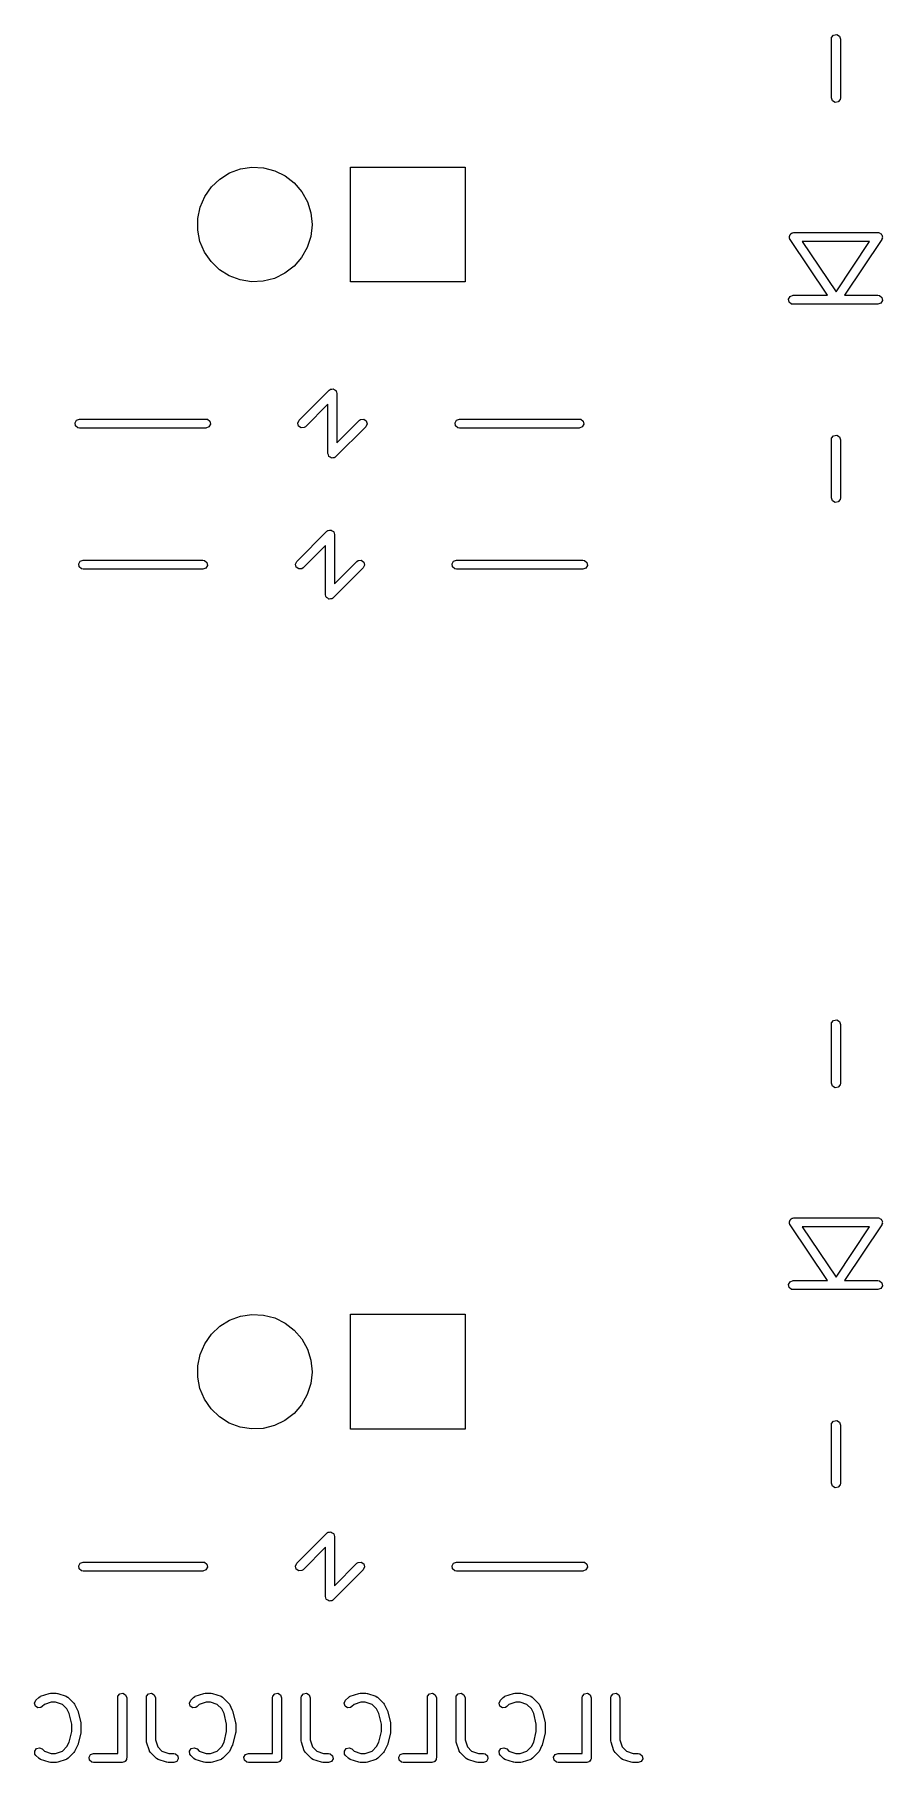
# Model space of a CAD drawing. Extents: x 0 to 132, y -20 to 105.
# Drawn here: x 60.97 to 75.05, y 42.68 to 71.37 of the extents above; entities that cross this region are included whole.
import ezdxf

# ---------------------------------------------------------------- set-up
doc = ezdxf.new("R2010")
doc.units = 0
doc.layers.add('BLACK', color=7, linetype='CONTINUOUS')

msp = doc.modelspace()

# ---------------------------------------------------------------- linework, layer by layer
at = {"layer": 'BLACK', "linetype": 'CONTINUOUS'}
for p, q in [((74.203, 71.2935), (74.2075, 71.3192)), ((74.203, 70.3156), (74.203, 71.2935)), ((74.2075, 71.3192), (74.2405, 71.3585)), ((74.2405, 71.3585), (74.291, 71.3674)), ((74.291, 71.3674), (74.3355, 71.3417)), ((74.3355, 71.3417), (74.353, 71.2935)), ((74.353, 71.2935), (74.353, 70.3156)), ((74.2205, 70.2674), (74.203, 70.3156)), ((74.353, 70.3156), (74.3485, 70.2899)), ((74.265, 70.2417), (74.2205, 70.2674)), ((74.3155, 70.2506), (74.265, 70.2417)), ((74.3485, 70.2899), (74.3155, 70.2506)), ((64.3891, 69.1363), (64.5795, 69.1651)), ((64.5795, 69.1651), (64.7717, 69.155)), ((64.7717, 69.155), (64.958, 69.1065)), ((66.2135, 67.2613), (66.2135, 69.1662)), ((66.2135, 69.1662), (68.1185, 69.1662)), ((68.1185, 69.1662), (68.1185, 67.2613)), ((63.905, 68.8361), (64.0448, 68.9684)), ((64.0448, 68.9684), (64.2085, 69.0699)), ((64.2085, 69.0699), (64.3891, 69.1363)), ((64.958, 69.1065), (65.1307, 69.0215)), ((65.1307, 69.0215), (65.2829, 68.9035)), ((65.2829, 68.9035), (65.4081, 68.7574)), ((63.7181, 68.5018), (63.7945, 68.6784)), ((63.7945, 68.6784), (63.905, 68.8361)), ((65.4081, 68.7574), (65.5015, 68.589)), ((65.5015, 68.589), (65.559, 68.4053)), ((63.678, 68.1208), (63.6787, 68.3133)), ((63.6787, 68.3133), (63.7181, 68.5018)), ((65.559, 68.4053), (65.5785, 68.2137)), ((63.7161, 67.9321), (63.678, 68.1208)), ((65.5577, 68.0157), (65.4988, 67.8324)), ((65.5785, 68.2071), (65.5577, 68.0157)), ((65.5785, 68.2137), (65.5785, 68.2071)), ((73.5056, 68.0172), (73.511, 68.0266)), ((73.5084, 68.0018), (73.5056, 68.0172)), ((73.5067, 67.9862), (73.5084, 68.0018)), ((73.511, 68.0266), (73.5122, 68.0373)), ((73.5122, 68.0373), (73.5235, 68.0481)), ((73.5235, 68.0481), (73.5313, 68.0617)), ((73.5313, 68.0617), (73.5414, 68.0653)), ((73.5414, 68.0653), (73.5492, 68.0728)), ((73.5492, 68.0728), (73.5648, 68.0738)), ((73.5648, 68.0738), (73.5795, 68.0792)), ((73.5795, 68.0792), (74.9765, 68.0792)), ((74.9765, 68.0792), (74.9798, 68.0786)), ((74.9798, 68.0786), (74.9813, 68.079)), ((74.9813, 68.079), (74.984, 68.0779)), ((74.984, 68.0779), (75.0022, 68.0747)), ((75.0022, 68.0747), (75.0141, 68.0647)), ((75.0141, 68.0647), (75.0283, 68.0584)), ((75.0283, 68.0584), (75.0331, 68.0487)), ((75.0331, 68.0487), (75.0415, 68.0417)), ((75.0415, 68.0417), (75.0442, 68.0264)), ((75.0442, 68.0264), (75.051, 68.0124)), ((75.051, 68.0124), (75.0485, 68.0019)), ((75.0485, 68.0019), (75.0504, 67.9912)), ((63.7913, 67.7549), (63.7161, 67.9321)), ((63.9006, 67.5964), (63.7913, 67.7549)), ((65.4988, 67.8324), (65.4043, 67.6647)), ((73.514, 67.9696), (73.5067, 67.9862)), ((73.5145, 67.9667), (73.514, 67.9696)), ((73.5158, 67.9657), (73.5145, 67.9667)), ((73.5172, 67.9624), (73.5158, 67.9657)), ((74.1374, 67.0378), (73.5172, 67.9624)), ((73.7201, 67.9292), (74.2799, 67.0946)), ((74.8364, 67.9292), (73.7201, 67.9292)), ((74.2799, 67.0946), (74.8364, 67.9292)), ((75.0389, 67.9626), (74.4224, 67.0378)), ((75.0426, 67.9777), (75.0389, 67.9626)), ((75.0504, 67.9912), (75.0426, 67.9777)), ((64.0396, 67.4632), (63.9006, 67.5964)), ((64.2025, 67.3606), (64.0396, 67.4632)), ((65.278, 67.5194), (65.1251, 67.4025)), ((65.4043, 67.6647), (65.278, 67.5194)), ((64.3827, 67.2929), (64.2025, 67.3606)), ((64.5728, 67.2627), (64.3827, 67.2929)), ((64.7651, 67.2715), (64.5728, 67.2627)), ((64.9518, 67.3187), (64.7651, 67.2715)), ((65.1251, 67.4025), (64.9518, 67.3187)), ((68.1185, 67.2613), (66.2135, 67.2613)), ((73.4929, 66.9758), (73.5186, 67.0203)), ((73.5018, 66.9253), (73.4929, 66.9758)), ((73.5411, 66.8923), (73.5018, 66.9253)), ((73.5186, 67.0203), (73.5668, 67.0378)), ((73.5668, 66.8878), (73.5411, 66.8923)), ((73.5668, 67.0378), (74.1374, 67.0378)), ((74.9765, 66.8878), (73.5668, 66.8878)), ((74.4224, 67.0378), (74.9765, 67.0378)), ((74.9765, 67.0378), (75.0022, 67.0333)), ((75.0247, 66.9053), (74.9765, 66.8878)), ((75.0022, 67.0333), (75.0415, 67.0003)), ((75.0504, 66.9498), (75.0247, 66.9053)), ((75.0415, 67.0003), (75.0504, 66.9498)), ((65.363, 64.9615), (65.863, 65.4615)), ((65.863, 65.4615), (65.8764, 65.4709)), ((65.8764, 65.4709), (65.8785, 65.4735)), ((65.8785, 65.4735), (65.8805, 65.4738)), ((65.8805, 65.4738), (65.8843, 65.4765)), ((65.8843, 65.4765), (65.9068, 65.4784)), ((65.9068, 65.4784), (65.929, 65.4824)), ((65.929, 65.4824), (65.932, 65.4806)), ((65.932, 65.4806), (65.9354, 65.4809)), ((65.9354, 65.4809), (65.9539, 65.468)), ((65.9539, 65.468), (65.9735, 65.4567)), ((65.9735, 65.4567), (65.9746, 65.4535)), ((65.9746, 65.4535), (65.9774, 65.4515)), ((65.9774, 65.4515), (65.9833, 65.4297)), ((65.9833, 65.4297), (65.991, 65.4085)), ((65.841, 65.2274), (65.469, 64.8555)), ((65.841, 64.4085), (65.841, 65.2274)), ((65.991, 65.4085), (65.991, 64.5896)), ((61.6421, 64.9215), (61.6678, 64.966)), ((61.651, 64.871), (61.6421, 64.9215)), ((61.6903, 64.838), (61.651, 64.871)), ((61.6678, 64.966), (61.716, 64.9835)), ((61.716, 64.9835), (63.816, 64.9835)), ((63.816, 64.9835), (63.8417, 64.979)), ((63.8642, 64.851), (63.816, 64.8335)), ((63.8417, 64.979), (63.881, 64.946)), ((63.8899, 64.8955), (63.8642, 64.851)), ((63.881, 64.946), (63.8899, 64.8955)), ((65.3413, 64.915), (65.363, 64.9615)), ((65.3546, 64.8655), (65.3413, 64.915)), ((65.3966, 64.8361), (65.3546, 64.8655)), ((65.469, 64.8555), (65.4477, 64.8405)), ((66.469, 64.8555), (65.969, 64.3555)), ((65.991, 64.5896), (66.363, 64.9615)), ((66.363, 64.9615), (66.3843, 64.9765)), ((66.3843, 64.9765), (66.4354, 64.9809)), ((66.4354, 64.9809), (66.4774, 64.9515)), ((66.4907, 64.902), (66.469, 64.8555)), ((66.4774, 64.9515), (66.4907, 64.902)), ((67.9521, 64.9215), (67.9778, 64.966)), ((67.961, 64.871), (67.9521, 64.9215)), ((68.0003, 64.838), (67.961, 64.871)), ((67.9778, 64.966), (68.026, 64.9835)), ((68.026, 64.9835), (70.016, 64.9835)), ((70.016, 64.9835), (70.0417, 64.979)), ((70.0642, 64.851), (70.016, 64.8335)), ((70.0417, 64.979), (70.081, 64.946)), ((70.0899, 64.8955), (70.0642, 64.851)), ((70.081, 64.946), (70.0899, 64.8955)), ((61.716, 64.8335), (61.6903, 64.838)), ((63.816, 64.8335), (61.716, 64.8335)), ((65.4477, 64.8405), (65.3966, 64.8361)), ((68.026, 64.8335), (68.0003, 64.838)), ((70.016, 64.8335), (68.026, 64.8335)), ((74.203, 64.6387), (74.2075, 64.6644)), ((74.203, 63.6735), (74.203, 64.6387)), ((74.2075, 64.6644), (74.2405, 64.7037)), ((74.2405, 64.7037), (74.291, 64.7126)), ((74.291, 64.7126), (74.3355, 64.6869)), ((74.3355, 64.6869), (74.353, 64.6387)), ((74.353, 64.6387), (74.353, 63.6735)), ((65.8487, 64.3873), (65.841, 64.4085)), ((65.8546, 64.3655), (65.8487, 64.3873)), ((65.8574, 64.3635), (65.8546, 64.3655)), ((65.8585, 64.3603), (65.8574, 64.3635)), ((65.8781, 64.349), (65.8585, 64.3603)), ((65.8966, 64.3361), (65.8781, 64.349)), ((65.9, 64.3364), (65.8966, 64.3361)), ((65.903, 64.3346), (65.9, 64.3364)), ((65.9252, 64.3386), (65.903, 64.3346)), ((65.9477, 64.3405), (65.9252, 64.3386)), ((65.9515, 64.3432), (65.9477, 64.3405)), ((65.9535, 64.3435), (65.9515, 64.3432)), ((65.9556, 64.3461), (65.9535, 64.3435)), ((65.969, 64.3555), (65.9556, 64.3461)), ((74.2205, 63.6253), (74.203, 63.6735)), ((74.265, 63.5996), (74.2205, 63.6253)), ((74.3155, 63.6085), (74.265, 63.5996)), ((74.3485, 63.6478), (74.3155, 63.6085)), ((74.353, 63.6735), (74.3485, 63.6478)), ((65.823, 63.1185), (65.8364, 63.1279)), ((65.8364, 63.1279), (65.8385, 63.1305)), ((65.8385, 63.1305), (65.8405, 63.1308)), ((65.8405, 63.1308), (65.8443, 63.1335)), ((65.8443, 63.1335), (65.8668, 63.1354)), ((65.8668, 63.1354), (65.889, 63.1394)), ((65.889, 63.1394), (65.892, 63.1376)), ((65.892, 63.1376), (65.8954, 63.1379)), ((65.8954, 63.1379), (65.9139, 63.125)), ((65.9139, 63.125), (65.9335, 63.1137)), ((65.323, 62.6185), (65.823, 63.1185)), ((65.801, 62.8844), (65.429, 62.5125)), ((65.801, 62.0655), (65.801, 62.8844)), ((65.9335, 63.1137), (65.9346, 63.1105)), ((65.9346, 63.1105), (65.9374, 63.1085)), ((65.9374, 63.1085), (65.9433, 63.0867)), ((65.9433, 63.0867), (65.951, 63.0655)), ((65.951, 63.0655), (65.951, 62.2466)), ((61.7021, 62.5785), (61.7278, 62.623)), ((61.711, 62.528), (61.7021, 62.5785)), ((61.7278, 62.623), (61.776, 62.6405)), ((61.776, 62.6405), (63.766, 62.6405)), ((63.766, 62.6405), (63.7917, 62.636)), ((63.7917, 62.636), (63.831, 62.603)), ((63.8399, 62.5525), (63.8142, 62.508)), ((63.831, 62.603), (63.8399, 62.5525)), ((65.3013, 62.572), (65.323, 62.6185)), ((65.3146, 62.5225), (65.3013, 62.572)), ((65.951, 62.2466), (66.323, 62.6185)), ((66.323, 62.6185), (66.3443, 62.6335)), ((66.3443, 62.6335), (66.3954, 62.6379)), ((66.3954, 62.6379), (66.4374, 62.6085)), ((66.4507, 62.559), (66.429, 62.5125)), ((66.4374, 62.6085), (66.4507, 62.559)), ((67.9021, 62.5785), (67.9278, 62.623)), ((67.911, 62.528), (67.9021, 62.5785)), ((67.9278, 62.623), (67.976, 62.6405)), ((67.976, 62.6405), (70.076, 62.6405)), ((70.076, 62.6405), (70.1017, 62.636)), ((70.1017, 62.636), (70.141, 62.603)), ((70.1499, 62.5525), (70.1242, 62.508)), ((70.141, 62.603), (70.1499, 62.5525)), ((61.7503, 62.495), (61.711, 62.528)), ((61.776, 62.4905), (61.7503, 62.495)), ((63.766, 62.4905), (61.776, 62.4905)), ((63.8142, 62.508), (63.766, 62.4905)), ((65.3566, 62.4931), (65.3146, 62.5225)), ((65.4077, 62.4975), (65.3566, 62.4931)), ((65.429, 62.5125), (65.4077, 62.4975)), ((66.429, 62.5125), (65.929, 62.0125)), ((67.9503, 62.495), (67.911, 62.528)), ((67.976, 62.4905), (67.9503, 62.495)), ((70.076, 62.4905), (67.976, 62.4905)), ((70.1242, 62.508), (70.076, 62.4905)), ((65.8087, 62.0443), (65.801, 62.0655)), ((65.8146, 62.0225), (65.8087, 62.0443)), ((65.8174, 62.0205), (65.8146, 62.0225)), ((65.8185, 62.0173), (65.8174, 62.0205)), ((65.8381, 62.006), (65.8185, 62.0173)), ((65.8566, 61.9931), (65.8381, 62.006)), ((65.86, 61.9934), (65.8566, 61.9931)), ((65.863, 61.9916), (65.86, 61.9934)), ((65.8852, 61.9956), (65.863, 61.9916)), ((65.9077, 61.9975), (65.8852, 61.9956)), ((65.9115, 62.0002), (65.9077, 61.9975)), ((65.9135, 62.0005), (65.9115, 62.0002)), ((65.9156, 62.0031), (65.9135, 62.0005)), ((65.929, 62.0125), (65.9156, 62.0031)), ((74.203, 54.9315), (74.2075, 54.9572)), ((74.203, 53.9536), (74.203, 54.9315)), ((74.2075, 54.9572), (74.2405, 54.9965)), ((74.2405, 54.9965), (74.291, 55.0054)), ((74.291, 55.0054), (74.3355, 54.9797)), ((74.3355, 54.9797), (74.353, 54.9315)), ((74.353, 54.9315), (74.353, 53.9536)), ((74.2205, 53.9054), (74.203, 53.9536)), ((74.353, 53.9536), (74.3485, 53.9279)), ((74.265, 53.8797), (74.2205, 53.9054)), ((74.3155, 53.8886), (74.265, 53.8797)), ((74.3485, 53.9279), (74.3155, 53.8886)), ((73.5056, 51.6552), (73.511, 51.6645)), ((73.5084, 51.6398), (73.5056, 51.6552)), ((73.511, 51.6645), (73.5122, 51.6753)), ((73.5122, 51.6753), (73.5235, 51.6861)), ((73.5235, 51.6861), (73.5313, 51.6997)), ((73.5313, 51.6997), (73.5414, 51.7033)), ((73.5414, 51.7033), (73.5492, 51.7108)), ((73.5492, 51.7108), (73.5648, 51.7118)), ((73.5648, 51.7118), (73.5795, 51.7172)), ((73.5795, 51.7172), (74.9765, 51.7172)), ((74.9765, 51.7172), (74.9798, 51.7166)), ((74.9798, 51.7166), (74.9813, 51.717)), ((74.9813, 51.717), (74.984, 51.7159)), ((74.984, 51.7159), (75.0022, 51.7127)), ((75.0022, 51.7127), (75.0141, 51.7027)), ((75.0141, 51.7027), (75.0283, 51.6964)), ((75.0283, 51.6964), (75.0331, 51.6867)), ((75.0331, 51.6867), (75.0415, 51.6797)), ((75.0415, 51.6797), (75.0442, 51.6644)), ((75.0442, 51.6644), (75.051, 51.6504)), ((75.051, 51.6504), (75.0485, 51.6399)), ((73.5067, 51.6242), (73.5084, 51.6398)), ((73.514, 51.6076), (73.5067, 51.6242)), ((73.5145, 51.6047), (73.514, 51.6076)), ((73.5158, 51.6037), (73.5145, 51.6047)), ((73.5172, 51.6004), (73.5158, 51.6037)), ((74.1374, 50.6758), (73.5172, 51.6004)), ((73.7201, 51.5672), (74.2799, 50.7326)), ((74.8364, 51.5672), (73.7201, 51.5672)), ((74.2799, 50.7326), (74.8364, 51.5672)), ((75.0389, 51.6006), (74.4224, 50.6758)), ((75.0426, 51.6157), (75.0389, 51.6006)), ((75.0504, 51.6292), (75.0426, 51.6157)), ((75.0485, 51.6399), (75.0504, 51.6292)), ((73.4929, 50.6138), (73.5186, 50.6583)), ((73.5018, 50.5633), (73.4929, 50.6138)), ((73.5411, 50.5303), (73.5018, 50.5633)), ((73.5186, 50.6583), (73.5668, 50.6758)), ((73.5668, 50.5258), (73.5411, 50.5303)), ((73.5668, 50.6758), (74.1374, 50.6758)), ((74.9765, 50.5258), (73.5668, 50.5258)), ((74.4224, 50.6758), (74.9765, 50.6758)), ((74.9765, 50.6758), (75.0022, 50.6713)), ((75.0247, 50.5433), (74.9765, 50.5258)), ((75.0022, 50.6713), (75.0415, 50.6383)), ((75.0504, 50.5878), (75.0247, 50.5433)), ((75.0415, 50.6383), (75.0504, 50.5878)), ((64.0448, 49.9184), (64.2085, 50.0199)), ((64.2085, 50.0199), (64.3891, 50.0863)), ((64.3891, 50.0863), (64.5795, 50.1151)), ((64.5795, 50.1151), (64.7717, 50.105)), ((64.7717, 50.105), (64.958, 50.0565)), ((64.958, 50.0565), (65.1307, 49.9715)), ((65.1307, 49.9715), (65.2829, 49.8535)), ((66.2135, 48.2112), (66.2135, 50.1163)), ((66.2135, 50.1163), (68.1185, 50.1163)), ((68.1185, 50.1163), (68.1185, 48.2112)), ((63.7945, 49.6284), (63.905, 49.7861)), ((63.905, 49.7861), (64.0448, 49.9184)), ((65.2829, 49.8535), (65.4081, 49.7074)), ((65.4081, 49.7074), (65.5015, 49.539)), ((63.6787, 49.2633), (63.7181, 49.4518)), ((63.7181, 49.4518), (63.7945, 49.6284)), ((65.5015, 49.539), (65.559, 49.3553)), ((65.559, 49.3553), (65.5785, 49.1638)), ((63.678, 49.0708), (63.6787, 49.2633)), ((63.7161, 48.8821), (63.678, 49.0708)), ((65.5785, 49.1571), (65.5577, 48.9657)), ((65.5785, 49.1638), (65.5785, 49.1571)), ((63.7913, 48.7049), (63.7161, 48.8821)), ((65.4988, 48.7824), (65.4043, 48.6147)), ((65.5577, 48.9657), (65.4988, 48.7824)), ((63.9006, 48.5464), (63.7913, 48.7049)), ((64.0396, 48.4132), (63.9006, 48.5464)), ((65.4043, 48.6147), (65.278, 48.4694)), ((64.2025, 48.3106), (64.0396, 48.4132)), ((64.3827, 48.2429), (64.2025, 48.3106)), ((64.5728, 48.2127), (64.3827, 48.2429)), ((64.7651, 48.2215), (64.5728, 48.2127)), ((64.9518, 48.2687), (64.7651, 48.2215)), ((65.1251, 48.3525), (64.9518, 48.2687)), ((65.278, 48.4694), (65.1251, 48.3525)), ((68.1185, 48.2112), (66.2135, 48.2112)), ((74.203, 48.2767), (74.2075, 48.3024)), ((74.203, 47.3115), (74.203, 48.2767)), ((74.2075, 48.3024), (74.2405, 48.3417)), ((74.2405, 48.3417), (74.291, 48.3506)), ((74.291, 48.3506), (74.3355, 48.3249)), ((74.3355, 48.3249), (74.353, 48.2767)), ((74.353, 48.2767), (74.353, 47.3115)), ((74.2205, 47.2633), (74.203, 47.3115)), ((74.265, 47.2376), (74.2205, 47.2633)), ((74.3155, 47.2465), (74.265, 47.2376)), ((74.3485, 47.2858), (74.3155, 47.2465)), ((74.353, 47.3115), (74.3485, 47.2858)), ((65.823, 46.4815), (65.8364, 46.4909)), ((65.8364, 46.4909), (65.8385, 46.4935)), ((65.8385, 46.4935), (65.8405, 46.4938)), ((65.8405, 46.4938), (65.8443, 46.4965)), ((65.8443, 46.4965), (65.8668, 46.4984)), ((65.8668, 46.4984), (65.889, 46.5024)), ((65.889, 46.5024), (65.892, 46.5006)), ((65.892, 46.5006), (65.8954, 46.5009)), ((65.8954, 46.5009), (65.9139, 46.488)), ((65.9139, 46.488), (65.9335, 46.4767)), ((65.323, 45.9815), (65.823, 46.4815)), ((65.801, 46.2474), (65.429, 45.8755)), ((65.801, 45.4285), (65.801, 46.2474)), ((65.9335, 46.4767), (65.9346, 46.4735)), ((65.9346, 46.4735), (65.9374, 46.4715)), ((65.9374, 46.4715), (65.9433, 46.4497)), ((65.9433, 46.4497), (65.951, 46.4285)), ((65.951, 46.4285), (65.951, 45.6096)), ((61.7021, 45.9415), (61.7278, 45.986)), ((61.711, 45.891), (61.7021, 45.9415)), ((61.7278, 45.986), (61.776, 46.0035)), ((61.776, 46.0035), (63.766, 46.0035)), ((63.766, 46.0035), (63.7917, 45.999)), ((63.7917, 45.999), (63.831, 45.966)), ((63.8399, 45.9155), (63.8142, 45.871)), ((63.831, 45.966), (63.8399, 45.9155)), ((65.3013, 45.935), (65.323, 45.9815)), ((65.3146, 45.8855), (65.3013, 45.935)), ((65.951, 45.6096), (66.323, 45.9815)), ((66.323, 45.9815), (66.3443, 45.9965)), ((66.3443, 45.9965), (66.3954, 46.0009)), ((66.3954, 46.0009), (66.4374, 45.9715)), ((66.4507, 45.922), (66.429, 45.8755)), ((66.4374, 45.9715), (66.4507, 45.922)), ((67.9021, 45.9415), (67.9278, 45.986)), ((67.911, 45.891), (67.9021, 45.9415)), ((67.9278, 45.986), (67.976, 46.0035)), ((67.976, 46.0035), (70.076, 46.0035)), ((70.076, 46.0035), (70.1017, 45.999)), ((70.1017, 45.999), (70.141, 45.966)), ((70.1499, 45.9155), (70.1242, 45.871)), ((70.141, 45.966), (70.1499, 45.9155)), ((61.7503, 45.858), (61.711, 45.891)), ((61.776, 45.8535), (61.7503, 45.858)), ((63.766, 45.8535), (61.776, 45.8535)), ((63.8142, 45.871), (63.766, 45.8535)), ((65.3566, 45.8561), (65.3146, 45.8855)), ((65.4077, 45.8605), (65.3566, 45.8561)), ((65.429, 45.8755), (65.4077, 45.8605)), ((66.429, 45.8755), (65.929, 45.3755)), ((67.9503, 45.858), (67.911, 45.891)), ((67.976, 45.8535), (67.9503, 45.858)), ((70.076, 45.8535), (67.976, 45.8535)), ((70.1242, 45.871), (70.076, 45.8535)), ((65.8087, 45.4073), (65.801, 45.4285)), ((65.8146, 45.3855), (65.8087, 45.4073)), ((65.8174, 45.3835), (65.8146, 45.3855)), ((65.8185, 45.3803), (65.8174, 45.3835)), ((65.8381, 45.369), (65.8185, 45.3803)), ((65.8566, 45.3561), (65.8381, 45.369)), ((65.86, 45.3564), (65.8566, 45.3561)), ((65.863, 45.3546), (65.86, 45.3564)), ((65.8852, 45.3586), (65.863, 45.3546)), ((65.9077, 45.3605), (65.8852, 45.3586)), ((65.9115, 45.3632), (65.9077, 45.3605)), ((65.9135, 45.3635), (65.9115, 45.3632)), ((65.9156, 45.3661), (65.9135, 45.3635)), ((65.929, 45.3755), (65.9156, 45.3661)), ((60.9689, 43.6614), (60.9906, 43.7079)), ((60.9822, 43.6119), (60.9689, 43.6614)), ((60.9906, 43.7079), (61.0382, 43.7555)), ((61.0382, 43.7555), (61.0595, 43.7705)), ((61.0595, 43.7705), (61.064, 43.7709)), ((61.064, 43.7709), (61.0675, 43.7737)), ((61.0675, 43.7737), (61.2104, 43.8213)), ((61.1318, 43.6369), (61.0967, 43.6018)), ((61.2463, 43.6751), (61.1318, 43.6369)), ((61.2104, 43.8213), (61.2326, 43.8246)), ((61.2326, 43.8246), (61.2341, 43.8251)), ((61.2341, 43.8251), (61.3293, 43.8251)), ((61.3172, 43.6751), (61.2463, 43.6751)), ((61.4317, 43.6369), (61.3172, 43.6751)), ((61.3293, 43.8251), (61.3514, 43.8212)), ((61.3514, 43.8212), (61.353, 43.8213)), ((61.353, 43.8213), (61.4959, 43.7737)), ((61.5058, 43.5628), (61.4317, 43.6369)), ((61.4959, 43.7737), (61.5188, 43.7612)), ((61.5188, 43.7612), (61.5212, 43.7574)), ((61.5212, 43.7574), (61.5252, 43.7555)), ((61.5252, 43.7555), (61.6205, 43.6603)), ((61.6205, 43.6603), (61.6333, 43.6419)), ((61.6333, 43.6419), (61.6345, 43.6408)), ((61.6345, 43.6408), (61.6821, 43.5456)), ((62.3496, 43.7501), (62.3541, 43.7758)), ((62.3496, 42.8251), (62.3496, 43.7501)), ((62.3541, 43.7758), (62.3871, 43.8151)), ((62.3871, 43.8151), (62.4376, 43.824)), ((62.4376, 43.824), (62.482, 43.7983)), ((62.482, 43.7983), (62.4996, 43.7501)), ((62.4996, 43.7501), (62.4996, 42.7501)), ((62.8258, 43.7501), (62.8303, 43.7758)), ((62.8258, 43.0358), (62.8258, 43.7501)), ((62.8303, 43.7758), (62.8633, 43.8151)), ((62.8633, 43.8151), (62.9138, 43.824)), ((62.9138, 43.824), (62.9582, 43.7983)), ((62.9582, 43.7983), (62.9758, 43.7501)), ((62.9758, 43.7501), (62.9758, 43.048)), ((63.5403, 43.6614), (63.562, 43.7079)), ((63.5536, 43.6119), (63.5403, 43.6614)), ((63.562, 43.7079), (63.6096, 43.7555)), ((63.6096, 43.7555), (63.631, 43.7705)), ((63.631, 43.7705), (63.6354, 43.7709)), ((63.6354, 43.7709), (63.6389, 43.7737)), ((63.6389, 43.7737), (63.7818, 43.8213)), ((63.7032, 43.6369), (63.6681, 43.6018)), ((63.8177, 43.6751), (63.7032, 43.6369)), ((63.7818, 43.8213), (63.804, 43.8246)), ((63.804, 43.8246), (63.8055, 43.8251)), ((63.8055, 43.8251), (63.9008, 43.8251)), ((63.8886, 43.6751), (63.8177, 43.6751)), ((64.0031, 43.6369), (63.8886, 43.6751)), ((63.9008, 43.8251), (63.9228, 43.8212)), ((63.9228, 43.8212), (63.9245, 43.8213)), ((63.9245, 43.8213), (64.0673, 43.7737)), ((64.0772, 43.5628), (64.0031, 43.6369)), ((64.0673, 43.7737), (64.0902, 43.7612)), ((64.0902, 43.7612), (64.0926, 43.7574)), ((64.0926, 43.7574), (64.0967, 43.7555)), ((64.0967, 43.7555), (64.1919, 43.6603)), ((64.1919, 43.6603), (64.2047, 43.6419)), ((64.2047, 43.6419), (64.2059, 43.6408)), ((64.2059, 43.6408), (64.2536, 43.5456)), ((64.921, 43.7501), (64.9255, 43.7758)), ((64.921, 42.8251), (64.921, 43.7501)), ((64.9255, 43.7758), (64.9585, 43.8151)), ((64.9585, 43.8151), (65.009, 43.824)), ((65.009, 43.824), (65.0535, 43.7983)), ((65.0535, 43.7983), (65.071, 43.7501)), ((65.071, 43.7501), (65.071, 42.7501)), ((65.3972, 43.7501), (65.4017, 43.7758)), ((65.3972, 43.0358), (65.3972, 43.7501)), ((65.4017, 43.7758), (65.4347, 43.8151)), ((65.4347, 43.8151), (65.4852, 43.824)), ((65.4852, 43.824), (65.5296, 43.7983)), ((65.5296, 43.7983), (65.5472, 43.7501)), ((65.5472, 43.7501), (65.5472, 43.048)), ((66.1118, 43.6614), (66.1334, 43.7079)), ((66.125, 43.6119), (66.1118, 43.6614)), ((66.1334, 43.7079), (66.1811, 43.7555)), ((66.1811, 43.7555), (66.2024, 43.7705)), ((66.2024, 43.7705), (66.2069, 43.7709)), ((66.2069, 43.7709), (66.2104, 43.7737)), ((66.2104, 43.7737), (66.3532, 43.8213)), ((66.2746, 43.6369), (66.2395, 43.6018)), ((66.3891, 43.6751), (66.2746, 43.6369)), ((66.3532, 43.8213), (66.3754, 43.8246)), ((66.3754, 43.8246), (66.377, 43.8251)), ((66.377, 43.8251), (66.4722, 43.8251)), ((66.46, 43.6751), (66.3891, 43.6751)), ((66.5745, 43.6369), (66.46, 43.6751)), ((66.4722, 43.8251), (66.4943, 43.8212)), ((66.4943, 43.8212), (66.4959, 43.8213)), ((66.4959, 43.8213), (66.6388, 43.7737)), ((66.6486, 43.5628), (66.5745, 43.6369)), ((66.6388, 43.7737), (66.6617, 43.7612)), ((66.6617, 43.7612), (66.664, 43.7574)), ((66.664, 43.7574), (66.6681, 43.7555)), ((66.6681, 43.7555), (66.7633, 43.6603)), ((66.7633, 43.6603), (66.7762, 43.6419)), ((66.7762, 43.6419), (66.7774, 43.6408)), ((66.7774, 43.6408), (66.825, 43.5456)), ((67.4924, 43.7501), (67.497, 43.7758)), ((67.4924, 42.8251), (67.4924, 43.7501)), ((67.497, 43.7758), (67.5299, 43.8151)), ((67.5299, 43.8151), (67.5805, 43.824)), ((67.5805, 43.824), (67.6249, 43.7983)), ((67.6249, 43.7983), (67.6424, 43.7501)), ((67.6424, 43.7501), (67.6424, 42.7501)), ((67.9686, 43.7501), (67.9731, 43.7758)), ((67.9686, 43.0358), (67.9686, 43.7501)), ((67.9731, 43.7758), (68.0061, 43.8151)), ((68.0061, 43.8151), (68.0566, 43.824)), ((68.0566, 43.824), (68.1011, 43.7983)), ((68.1011, 43.7983), (68.1186, 43.7501)), ((68.1186, 43.7501), (68.1186, 43.048)), ((68.6832, 43.6614), (68.7049, 43.7079)), ((68.6965, 43.6119), (68.6832, 43.6614)), ((68.7049, 43.7079), (68.7525, 43.7555)), ((68.7525, 43.7555), (68.7738, 43.7705)), ((68.7738, 43.7705), (68.7783, 43.7709)), ((68.7783, 43.7709), (68.7818, 43.7737)), ((68.7818, 43.7737), (68.9247, 43.8213)), ((68.846, 43.6369), (68.8109, 43.6018)), ((68.9605, 43.6751), (68.846, 43.6369)), ((68.9247, 43.8213), (68.9468, 43.8246)), ((68.9468, 43.8246), (68.9484, 43.8251)), ((68.9484, 43.8251), (69.0436, 43.8251)), ((69.0314, 43.6751), (68.9605, 43.6751)), ((69.146, 43.6369), (69.0314, 43.6751)), ((69.0436, 43.8251), (69.0657, 43.8212)), ((69.0657, 43.8212), (69.0673, 43.8213)), ((69.0673, 43.8213), (69.2102, 43.7737)), ((69.2201, 43.5628), (69.146, 43.6369)), ((69.2102, 43.7737), (69.2331, 43.7612)), ((69.2331, 43.7612), (69.2354, 43.7574)), ((69.2354, 43.7574), (69.2395, 43.7555)), ((69.2395, 43.7555), (69.3347, 43.6603)), ((69.3347, 43.6603), (69.3476, 43.6419)), ((69.3476, 43.6419), (69.3488, 43.6408)), ((69.3488, 43.6408), (69.3964, 43.5456)), ((70.0639, 43.7501), (70.0684, 43.7758)), ((70.0639, 42.8251), (70.0639, 43.7501)), ((70.0684, 43.7758), (70.1014, 43.8151)), ((70.1014, 43.8151), (70.1519, 43.824)), ((70.1519, 43.824), (70.1963, 43.7983)), ((70.1963, 43.7983), (70.2139, 43.7501)), ((70.2139, 43.7501), (70.2139, 42.7501)), ((70.54, 43.7501), (70.5446, 43.7758)), ((70.54, 43.0358), (70.54, 43.7501)), ((70.5446, 43.7758), (70.5775, 43.8151)), ((70.5775, 43.8151), (70.6281, 43.824)), ((70.6281, 43.824), (70.6725, 43.7983)), ((70.6725, 43.7983), (70.69, 43.7501)), ((70.69, 43.7501), (70.69, 43.048)), ((61.0242, 43.5824), (60.9822, 43.6119)), ((61.0753, 43.5869), (61.0242, 43.5824)), ((61.0967, 43.6018), (61.0753, 43.5869)), ((61.5443, 43.4858), (61.5058, 43.5628)), ((61.5877, 43.3123), (61.5443, 43.4858)), ((61.6821, 43.5456), (61.6858, 43.5332)), ((61.6858, 43.5332), (61.6878, 43.5302)), ((61.6878, 43.5302), (61.7354, 43.3397)), ((61.7354, 43.3397), (61.7365, 43.3248)), ((63.5956, 43.5824), (63.5536, 43.6119)), ((63.6467, 43.5869), (63.5956, 43.5824)), ((63.6681, 43.6018), (63.6467, 43.5869)), ((64.1157, 43.4858), (64.0772, 43.5628)), ((64.1591, 43.3123), (64.1157, 43.4858)), ((64.2536, 43.5456), (64.2572, 43.5332)), ((64.2572, 43.5332), (64.2592, 43.5302)), ((64.2592, 43.5302), (64.3069, 43.3397)), ((64.3069, 43.3397), (64.3079, 43.3248)), ((66.1671, 43.5824), (66.125, 43.6119)), ((66.2182, 43.5869), (66.1671, 43.5824)), ((66.2395, 43.6018), (66.2182, 43.5869)), ((66.6871, 43.4858), (66.6486, 43.5628)), ((66.7305, 43.3123), (66.6871, 43.4858)), ((66.825, 43.5456), (66.8287, 43.5332)), ((66.8287, 43.5332), (66.8307, 43.5302)), ((66.8307, 43.5302), (66.8783, 43.3397)), ((66.8783, 43.3397), (66.8793, 43.3248)), ((68.7385, 43.5824), (68.6965, 43.6119)), ((68.7896, 43.5869), (68.7385, 43.5824)), ((68.8109, 43.6018), (68.7896, 43.5869)), ((69.2586, 43.4858), (69.2201, 43.5628)), ((69.302, 43.3123), (69.2586, 43.4858)), ((69.3964, 43.5456), (69.4001, 43.5332)), ((69.4001, 43.5332), (69.4021, 43.5302)), ((69.4021, 43.5302), (69.4497, 43.3397)), ((69.4497, 43.3397), (69.4508, 43.3248)), ((61.5443, 43.0144), (61.5877, 43.1879)), ((61.5877, 43.1879), (61.5877, 43.3123)), ((61.7354, 43.1605), (61.6878, 42.97)), ((61.7377, 43.1787), (61.7351, 43.1639)), ((61.7351, 43.1639), (61.7354, 43.1605)), ((61.7365, 43.3248), (61.7377, 43.3215)), ((61.7377, 43.3215), (61.7377, 43.1787)), ((62.9758, 43.048), (63.0139, 42.9335)), ((64.1157, 43.0144), (64.1591, 43.1879)), ((64.1591, 43.1879), (64.1591, 43.3123)), ((64.3069, 43.1605), (64.2592, 42.97)), ((64.3091, 43.1787), (64.3065, 43.1639)), ((64.3065, 43.1639), (64.3069, 43.1605)), ((64.3079, 43.3248), (64.3091, 43.3215)), ((64.3091, 43.3215), (64.3091, 43.1787)), ((65.5472, 43.048), (65.5854, 42.9335)), ((66.6871, 43.0144), (66.7305, 43.1879)), ((66.7305, 43.1879), (66.7305, 43.3123)), ((66.8783, 43.1605), (66.8307, 42.97)), ((66.8805, 43.1787), (66.8779, 43.1639)), ((66.8779, 43.1639), (66.8783, 43.1605)), ((66.8793, 43.3248), (66.8805, 43.3215)), ((66.8805, 43.3215), (66.8805, 43.1787)), ((68.1186, 43.048), (68.1568, 42.9335)), ((69.2586, 43.0144), (69.302, 43.1879)), ((69.302, 43.1879), (69.302, 43.3123)), ((69.4497, 43.1605), (69.4021, 42.97)), ((69.452, 43.1787), (69.4494, 43.1639)), ((69.4494, 43.1639), (69.4497, 43.1605)), ((69.4508, 43.3248), (69.452, 43.3215)), ((69.452, 43.3215), (69.452, 43.1787)), ((70.69, 43.048), (70.7282, 42.9335)), ((60.9712, 42.8648), (61.0006, 42.9068)), ((60.9756, 42.8137), (60.9712, 42.8648)), ((60.9906, 42.7923), (60.9756, 42.8137)), ((61.0382, 42.7447), (60.9906, 42.7923)), ((61.0006, 42.9068), (61.0502, 42.9201)), ((61.0502, 42.9201), (61.0967, 42.8984)), ((61.0967, 42.8984), (61.1318, 42.8633)), ((61.1318, 42.8633), (61.2463, 42.8251)), ((61.2463, 42.8251), (61.3172, 42.8251)), ((61.3172, 42.8251), (61.4317, 42.8633)), ((61.4317, 42.8633), (61.5058, 42.9374)), ((61.5058, 42.9374), (61.5443, 43.0144)), ((61.6205, 42.8399), (61.5252, 42.7447)), ((61.6212, 42.8414), (61.6205, 42.8399)), ((61.6345, 42.8594), (61.6212, 42.8414)), ((61.6821, 42.9547), (61.6345, 42.8594)), ((61.6825, 42.9582), (61.6821, 42.9547)), ((61.6878, 42.97), (61.6825, 42.9582)), ((61.8745, 42.7631), (61.9002, 42.8076)), ((61.8834, 42.7126), (61.8745, 42.7631)), ((61.9002, 42.8076), (61.9484, 42.8251)), ((61.9484, 42.8251), (62.3496, 42.8251)), ((62.8263, 43.0343), (62.8258, 43.0358)), ((62.8296, 43.0121), (62.8263, 43.0343)), ((62.8772, 42.8693), (62.8296, 43.0121)), ((62.88, 42.8657), (62.8772, 42.8693)), ((62.8804, 42.8613), (62.88, 42.8657)), ((62.8953, 42.8399), (62.8804, 42.8613)), ((62.9906, 42.7447), (62.8953, 42.8399)), ((63.0139, 42.9335), (63.0841, 42.8633)), ((63.0841, 42.8633), (63.1986, 42.8251)), ((63.1986, 42.8251), (63.2817, 42.8251)), ((63.2817, 42.8251), (63.3074, 42.8206)), ((63.3074, 42.8206), (63.3467, 42.7876)), ((63.3467, 42.7876), (63.3556, 42.7371)), ((63.5426, 42.8648), (63.572, 42.9068)), ((63.5471, 42.8137), (63.5426, 42.8648)), ((63.562, 42.7923), (63.5471, 42.8137)), ((63.6096, 42.7447), (63.562, 42.7923)), ((63.572, 42.9068), (63.6216, 42.9201)), ((63.6216, 42.9201), (63.6681, 42.8984)), ((63.6681, 42.8984), (63.7032, 42.8633)), ((63.7032, 42.8633), (63.8177, 42.8251)), ((63.8177, 42.8251), (63.8886, 42.8251)), ((63.8886, 42.8251), (64.0031, 42.8633)), ((64.0031, 42.8633), (64.0772, 42.9374)), ((64.0772, 42.9374), (64.1157, 43.0144)), ((64.1919, 42.8399), (64.0967, 42.7447)), ((64.1926, 42.8414), (64.1919, 42.8399)), ((64.2059, 42.8594), (64.1926, 42.8414)), ((64.2536, 42.9547), (64.2059, 42.8594)), ((64.254, 42.9582), (64.2536, 42.9547)), ((64.2592, 42.97), (64.254, 42.9582)), ((64.4459, 42.7631), (64.4716, 42.8076)), ((64.4549, 42.7126), (64.4459, 42.7631)), ((64.4716, 42.8076), (64.5198, 42.8251)), ((64.5198, 42.8251), (64.921, 42.8251)), ((65.3977, 43.0343), (65.3972, 43.0358)), ((65.401, 43.0121), (65.3977, 43.0343)), ((65.4487, 42.8693), (65.401, 43.0121)), ((65.4514, 42.8657), (65.4487, 42.8693)), ((65.4518, 42.8613), (65.4514, 42.8657)), ((65.4668, 42.8399), (65.4518, 42.8613)), ((65.562, 42.7447), (65.4668, 42.8399)), ((65.5854, 42.9335), (65.6556, 42.8633)), ((65.6556, 42.8633), (65.7701, 42.8251)), ((65.7701, 42.8251), (65.8531, 42.8251)), ((65.8531, 42.8251), (65.8788, 42.8206)), ((65.8788, 42.8206), (65.9181, 42.7876)), ((65.9181, 42.7876), (65.927, 42.7371)), ((66.114, 42.8648), (66.1435, 42.9068)), ((66.1185, 42.8137), (66.114, 42.8648)), ((66.1334, 42.7923), (66.1185, 42.8137)), ((66.1811, 42.7447), (66.1334, 42.7923)), ((66.1435, 42.9068), (66.193, 42.9201)), ((66.193, 42.9201), (66.2395, 42.8984)), ((66.2395, 42.8984), (66.2746, 42.8633)), ((66.2746, 42.8633), (66.3891, 42.8251)), ((66.3891, 42.8251), (66.46, 42.8251)), ((66.46, 42.8251), (66.5745, 42.8633)), ((66.5745, 42.8633), (66.6486, 42.9374)), ((66.6486, 42.9374), (66.6871, 43.0144)), ((66.7633, 42.8399), (66.6681, 42.7447)), ((66.764, 42.8414), (66.7633, 42.8399)), ((66.7774, 42.8594), (66.764, 42.8414)), ((66.825, 42.9547), (66.7774, 42.8594)), ((66.8254, 42.9582), (66.825, 42.9547)), ((66.8307, 42.97), (66.8254, 42.9582)), ((67.0174, 42.7631), (67.043, 42.8076)), ((67.0263, 42.7126), (67.0174, 42.7631)), ((67.043, 42.8076), (67.0912, 42.8251)), ((67.0912, 42.8251), (67.4924, 42.8251)), ((67.9692, 43.0343), (67.9686, 43.0358)), ((67.9725, 43.0121), (67.9692, 43.0343)), ((68.0201, 42.8693), (67.9725, 43.0121)), ((68.0229, 42.8657), (68.0201, 42.8693)), ((68.0233, 42.8613), (68.0229, 42.8657)), ((68.0382, 42.8399), (68.0233, 42.8613)), ((68.1334, 42.7447), (68.0382, 42.8399)), ((68.1568, 42.9335), (68.227, 42.8633)), ((68.227, 42.8633), (68.3415, 42.8251)), ((68.3415, 42.8251), (68.4246, 42.8251)), ((68.4246, 42.8251), (68.4502, 42.8206)), ((68.4502, 42.8206), (68.4895, 42.7876)), ((68.4895, 42.7876), (68.4984, 42.7371)), ((68.6855, 42.8648), (68.7149, 42.9068)), ((68.6899, 42.8137), (68.6855, 42.8648)), ((68.7049, 42.7923), (68.6899, 42.8137)), ((68.7525, 42.7447), (68.7049, 42.7923)), ((68.7149, 42.9068), (68.7644, 42.9201)), ((68.7644, 42.9201), (68.8109, 42.8984)), ((68.8109, 42.8984), (68.846, 42.8633)), ((68.846, 42.8633), (68.9605, 42.8251)), ((68.9605, 42.8251), (69.0314, 42.8251)), ((69.0314, 42.8251), (69.146, 42.8633)), ((69.146, 42.8633), (69.2201, 42.9374)), ((69.2201, 42.9374), (69.2586, 43.0144)), ((69.3347, 42.8399), (69.2395, 42.7447)), ((69.3354, 42.8414), (69.3347, 42.8399)), ((69.3488, 42.8594), (69.3354, 42.8414)), ((69.3964, 42.9547), (69.3488, 42.8594)), ((69.3968, 42.9582), (69.3964, 42.9547)), ((69.4021, 42.97), (69.3968, 42.9582)), ((69.5888, 42.7631), (69.6145, 42.8076)), ((69.5977, 42.7126), (69.5888, 42.7631)), ((69.6145, 42.8076), (69.6627, 42.8251)), ((69.6627, 42.8251), (70.0639, 42.8251)), ((70.5406, 43.0343), (70.54, 43.0358)), ((70.5439, 43.0121), (70.5406, 43.0343)), ((70.5915, 42.8693), (70.5439, 43.0121)), ((70.5943, 42.8657), (70.5915, 42.8693)), ((70.5947, 42.8613), (70.5943, 42.8657)), ((70.6096, 42.8399), (70.5947, 42.8613)), ((70.7049, 42.7447), (70.6096, 42.8399)), ((70.7282, 42.9335), (70.7984, 42.8633)), ((70.7984, 42.8633), (70.9129, 42.8251)), ((70.9129, 42.8251), (70.996, 42.8251)), ((70.996, 42.8251), (71.0217, 42.8206)), ((71.0217, 42.8206), (71.061, 42.7876)), ((71.061, 42.7876), (71.0699, 42.7371)), ((61.0423, 42.7428), (61.0382, 42.7447)), ((61.0446, 42.739), (61.0423, 42.7428)), ((61.0675, 42.7266), (61.0446, 42.739)), ((61.2104, 42.679), (61.0675, 42.7266)), ((61.212, 42.679), (61.2104, 42.679)), ((61.2341, 42.6751), (61.212, 42.679)), ((61.3293, 42.6751), (61.2341, 42.6751)), ((61.3309, 42.6757), (61.3293, 42.6751)), ((61.353, 42.679), (61.3309, 42.6757)), ((61.4959, 42.7266), (61.353, 42.679)), ((61.4994, 42.7294), (61.4959, 42.7266)), ((61.5039, 42.7298), (61.4994, 42.7294)), ((61.5252, 42.7447), (61.5039, 42.7298)), ((61.9227, 42.6796), (61.8834, 42.7126)), ((61.9484, 42.6751), (61.9227, 42.6796)), ((62.4246, 42.6751), (61.9484, 42.6751)), ((62.4429, 42.6818), (62.4246, 42.6751)), ((62.4621, 42.6852), (62.4429, 42.6818)), ((62.4664, 42.6904), (62.4621, 42.6852)), ((62.4728, 42.6927), (62.4664, 42.6904)), ((62.4825, 42.7095), (62.4728, 42.6927)), ((62.495, 42.7245), (62.4825, 42.7095)), ((62.4968, 42.7342), (62.495, 42.7245)), ((62.4984, 42.7371), (62.4968, 42.7342)), ((62.4996, 42.7501), (62.4979, 42.7404)), ((62.4979, 42.7404), (62.4984, 42.7371)), ((62.9947, 42.7428), (62.9906, 42.7447)), ((62.997, 42.739), (62.9947, 42.7428)), ((63.0199, 42.7266), (62.997, 42.739)), ((63.1628, 42.679), (63.0199, 42.7266)), ((63.1644, 42.679), (63.1628, 42.679)), ((63.1865, 42.6751), (63.1644, 42.679)), ((63.2817, 42.6751), (63.1865, 42.6751)), ((63.3299, 42.6927), (63.2817, 42.6751)), ((63.3556, 42.7371), (63.3299, 42.6927)), ((63.6137, 42.7428), (63.6096, 42.7447)), ((63.616, 42.739), (63.6137, 42.7428)), ((63.6389, 42.7266), (63.616, 42.739)), ((63.7818, 42.679), (63.6389, 42.7266)), ((63.7834, 42.679), (63.7818, 42.679)), ((63.8055, 42.6751), (63.7834, 42.679)), ((63.9008, 42.6751), (63.8055, 42.6751)), ((63.9023, 42.6757), (63.9008, 42.6751)), ((63.9245, 42.679), (63.9023, 42.6757)), ((64.0673, 42.7266), (63.9245, 42.679)), ((64.0708, 42.7294), (64.0673, 42.7266)), ((64.0753, 42.7298), (64.0708, 42.7294)), ((64.0967, 42.7447), (64.0753, 42.7298)), ((64.4942, 42.6796), (64.4549, 42.7126)), ((64.5198, 42.6751), (64.4942, 42.6796)), ((64.996, 42.6751), (64.5198, 42.6751)), ((65.0143, 42.6818), (64.996, 42.6751)), ((65.0335, 42.6852), (65.0143, 42.6818)), ((65.0378, 42.6904), (65.0335, 42.6852)), ((65.0442, 42.6927), (65.0378, 42.6904)), ((65.054, 42.7095), (65.0442, 42.6927)), ((65.0665, 42.7245), (65.054, 42.7095)), ((65.0682, 42.7342), (65.0665, 42.7245)), ((65.0699, 42.7371), (65.0682, 42.7342)), ((65.071, 42.7501), (65.0693, 42.7404)), ((65.0693, 42.7404), (65.0699, 42.7371)), ((65.5661, 42.7428), (65.562, 42.7447)), ((65.5684, 42.739), (65.5661, 42.7428)), ((65.5913, 42.7266), (65.5684, 42.739)), ((65.7342, 42.679), (65.5913, 42.7266)), ((65.7358, 42.679), (65.7342, 42.679)), ((65.7579, 42.6751), (65.7358, 42.679)), ((65.8531, 42.6751), (65.7579, 42.6751)), ((65.9014, 42.6927), (65.8531, 42.6751)), ((65.927, 42.7371), (65.9014, 42.6927)), ((66.1851, 42.7428), (66.1811, 42.7447)), ((66.1875, 42.739), (66.1851, 42.7428)), ((66.2104, 42.7266), (66.1875, 42.739)), ((66.3532, 42.679), (66.2104, 42.7266)), ((66.3549, 42.679), (66.3532, 42.679)), ((66.377, 42.6751), (66.3549, 42.679)), ((66.4722, 42.6751), (66.377, 42.6751)), ((66.4737, 42.6757), (66.4722, 42.6751)), ((66.4959, 42.679), (66.4737, 42.6757)), ((66.6388, 42.7266), (66.4959, 42.679)), ((66.6423, 42.7294), (66.6388, 42.7266)), ((66.6467, 42.7298), (66.6423, 42.7294)), ((66.6681, 42.7447), (66.6467, 42.7298)), ((67.0656, 42.6796), (67.0263, 42.7126)), ((67.0912, 42.6751), (67.0656, 42.6796)), ((67.5674, 42.6751), (67.0912, 42.6751)), ((67.5857, 42.6818), (67.5674, 42.6751)), ((67.6049, 42.6852), (67.5857, 42.6818)), ((67.6093, 42.6904), (67.6049, 42.6852)), ((67.6156, 42.6927), (67.6093, 42.6904)), ((67.6254, 42.7095), (67.6156, 42.6927)), ((67.6379, 42.7245), (67.6254, 42.7095)), ((67.6396, 42.7342), (67.6379, 42.7245)), ((67.6413, 42.7371), (67.6396, 42.7342)), ((67.6424, 42.7501), (67.6407, 42.7404)), ((67.6407, 42.7404), (67.6413, 42.7371)), ((68.1375, 42.7428), (68.1334, 42.7447)), ((68.1399, 42.739), (68.1375, 42.7428)), ((68.1628, 42.7266), (68.1399, 42.739)), ((68.3056, 42.679), (68.1628, 42.7266)), ((68.3072, 42.679), (68.3056, 42.679)), ((68.3293, 42.6751), (68.3072, 42.679)), ((68.4246, 42.6751), (68.3293, 42.6751)), ((68.4728, 42.6927), (68.4246, 42.6751)), ((68.4984, 42.7371), (68.4728, 42.6927)), ((68.7566, 42.7428), (68.7525, 42.7447)), ((68.7589, 42.739), (68.7566, 42.7428)), ((68.7818, 42.7266), (68.7589, 42.739)), ((68.9247, 42.679), (68.7818, 42.7266)), ((68.9263, 42.679), (68.9247, 42.679)), ((68.9484, 42.6751), (68.9263, 42.679)), ((69.0436, 42.6751), (68.9484, 42.6751)), ((69.0452, 42.6757), (69.0436, 42.6751)), ((69.0673, 42.679), (69.0452, 42.6757)), ((69.2102, 42.7266), (69.0673, 42.679)), ((69.2137, 42.7294), (69.2102, 42.7266)), ((69.2182, 42.7298), (69.2137, 42.7294)), ((69.2395, 42.7447), (69.2182, 42.7298)), ((69.637, 42.6796), (69.5977, 42.7126)), ((69.6627, 42.6751), (69.637, 42.6796)), ((70.1389, 42.6751), (69.6627, 42.6751)), ((70.1572, 42.6818), (70.1389, 42.6751)), ((70.1764, 42.6852), (70.1572, 42.6818)), ((70.1807, 42.6904), (70.1764, 42.6852)), ((70.1871, 42.6927), (70.1807, 42.6904)), ((70.1968, 42.7095), (70.1871, 42.6927)), ((70.2093, 42.7245), (70.1968, 42.7095)), ((70.2111, 42.7342), (70.2093, 42.7245)), ((70.2127, 42.7371), (70.2111, 42.7342)), ((70.2139, 42.7501), (70.2121, 42.7404)), ((70.2121, 42.7404), (70.2127, 42.7371)), ((70.7089, 42.7428), (70.7049, 42.7447)), ((70.7113, 42.739), (70.7089, 42.7428)), ((70.7342, 42.7266), (70.7113, 42.739)), ((70.877, 42.679), (70.7342, 42.7266)), ((70.8787, 42.679), (70.877, 42.679)), ((70.9008, 42.6751), (70.8787, 42.679)), ((70.996, 42.6751), (70.9008, 42.6751)), ((71.0442, 42.6927), (70.996, 42.6751)), ((71.0699, 42.7371), (71.0442, 42.6927))]:
    msp.add_line(p, q, dxfattribs=at)

doc.saveas('drawing.dxf')
